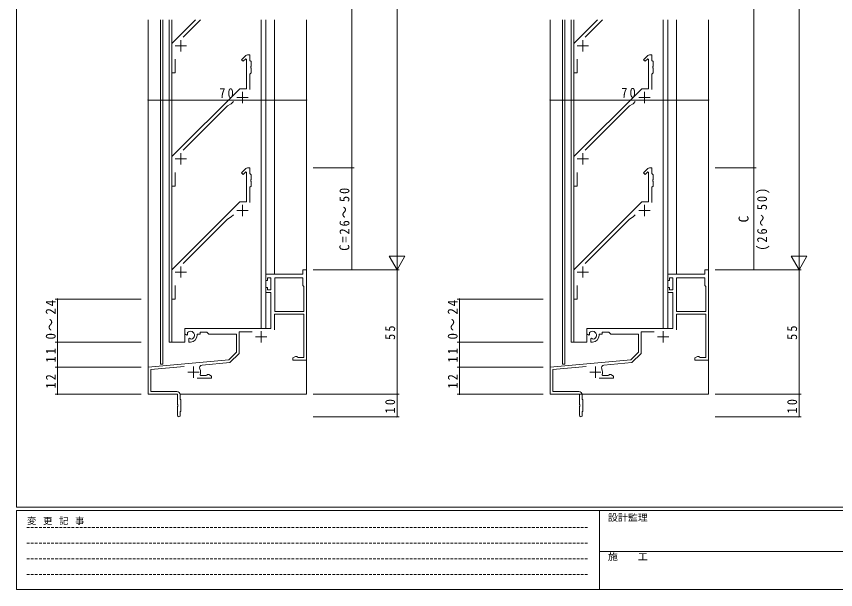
# Model space of a CAD drawing. Units: millimetres on the paper. Extents: x -420 to 373, y -297 to 267.
# Drawn here: x -417.7 to -55.7, y -297 to -43.6 of the extents above; entities that cross this region are included whole.
import ezdxf
from ezdxf.enums import TextEntityAlignment as Align

# ---------------------------------------------------------------- set-up
doc = ezdxf.new("R2010")
doc.units = ezdxf.units.MM
doc.linetypes.add('DASHED1', pattern=[1.8, 1.2, -0.6])
for name, color, linetype, lineweight in [('0-1_YKK_ZWAK', 7, 'Continuous', 9), ('0-3_YKK_11', 7, 'Continuous', 9), ('0-4_YKK_12', 2, 'Continuous', 9), ('0-5_YKK_D', 6, 'Continuous', 9)]:
    doc.layers.add(name, color=color, linetype=linetype, lineweight=lineweight)
doc.styles.add('ＭＳ ゴシック', font='')
doc.styles.get('ＭＳ ゴシック').set_extended_font_data('MS Gothic')

msp = doc.modelspace()

# ---------------------------------------------------------------- linework, layer by layer
at = {"layer": '0-1_YKK_ZWAK'}
for p, q in [((-417.7, -260.6), (-417.7, 264.4)), ((352.3, -260.6), (-417.7, -260.6)), ((-417.7, -297), (-417.7, -262)), ((314.5, -262), (-417.7, -262)), ((-160.1, -262), (-160.1, -297)), ((-160.1, -280.199), (-31.3, -280.199)), ((-417.7, -297), (314.5, -297))]:
    msp.add_line(p, q, dxfattribs=at)
at = {"layer": '0-1_YKK_ZWAK', "linetype": 'DASHED1'}
for p, q in [((-413.101, -269.512), (-164.909, -269.512)), ((-413.101, -276.441), (-164.909, -276.441)), ((-413.101, -283.37), (-164.909, -283.37)), ((-413.101, -290.298), (-164.909, -290.298))]:
    msp.add_line(p, q, dxfattribs=at)
at = {"layer": '0-3_YKK_11'}
for p, q in [((-338.511, -45.1), (-349.011, -55.6)), ((-344.07, -52.78), (-336.39, -45.1)), ((-160.903, -45.1), (-171.403, -55.6)), ((-166.462, -52.78), (-158.781, -45.1)), ((-345.011, -54.1), (-345.011, -59.1)), ((-167.403, -54.1), (-167.403, -59.1)), ((-349.011, -55.6), (-349.011, -68.6)), ((-347.511, -56.6), (-342.511, -56.6)), ((-171.403, -55.6), (-171.403, -68.6)), ((-169.903, -56.6), (-164.903, -56.6)), ((-318.165, -62.754), (-316.304, -60.893)), ((-315.597, -60.6), (-314.511, -60.6)), ((-314.511, -60.6), (-314.511, -63.1)), ((-140.556, -62.754), (-138.696, -60.893)), ((-137.988, -60.6), (-136.903, -60.6)), ((-136.903, -60.6), (-136.903, -63.1)), ((-347.511, -68.6), (-347.511, -62.546)), ((-317.458, -63.461), (-318.165, -62.754)), ((-316.382, -62.385), (-317.458, -63.461)), ((-316.011, -62.538), (-316.382, -62.385)), ((-316.011, -75.6), (-316.011, -62.538)), ((-314.511, -63.1), (-314.011, -63.6)), ((-314.011, -63.6), (-314.011, -65.642)), ((-169.903, -68.6), (-169.903, -62.546)), ((-139.849, -63.461), (-140.556, -62.754)), ((-138.773, -62.385), (-139.849, -63.461)), ((-138.403, -62.538), (-138.773, -62.385)), ((-138.403, -75.6), (-138.403, -62.538)), ((-136.903, -63.1), (-136.403, -63.6)), ((-136.403, -63.6), (-136.403, -65.642)), ((-349.011, -68.6), (-347.511, -68.6)), ((-314.011, -68.6), (-314.511, -69.1)), ((-314.011, -65.642), (-314.131, -65.825)), ((-314.131, -65.825), (-314.131, -66.375)), ((-314.131, -66.375), (-314.011, -66.558)), ((-314.011, -66.558), (-314.011, -68.6)), ((-171.403, -68.6), (-169.903, -68.6)), ((-136.403, -68.6), (-136.903, -69.1)), ((-136.403, -65.642), (-136.523, -65.825)), ((-136.523, -65.825), (-136.523, -66.375)), ((-136.523, -66.375), (-136.403, -66.558)), ((-136.403, -66.558), (-136.403, -68.6)), ((-314.511, -69.1), (-314.511, -75.893)), ((-136.903, -69.1), (-136.903, -75.893)), ((-349.011, -105.6), (-319.011, -75.6)), ((-319.011, -75.6), (-316.011, -75.6)), ((-171.403, -105.6), (-141.403, -75.6)), ((-141.403, -75.6), (-138.403, -75.6)), ((-320.311, -79.4), (-315.311, -79.4)), ((-317.811, -76.9), (-317.811, -81.9)), ((-142.703, -79.4), (-137.703, -79.4)), ((-140.203, -76.9), (-140.203, -81.9)), ((-324.484, -83.194), (-344.07, -102.78)), ((-322.811, -82.228), (-324.484, -83.194)), ((-321.843, -81.26), (-322.811, -82.228)), ((-146.876, -83.194), (-166.462, -102.78)), ((-145.203, -82.228), (-146.876, -83.194)), ((-144.234, -81.26), (-145.203, -82.228)), ((-345.011, -104.1), (-345.011, -109.1)), ((-167.403, -104.1), (-167.403, -109.1)), ((-349.011, -118.6), (-349.011, -105.6)), ((-347.511, -106.6), (-342.511, -106.6)), ((-171.403, -118.6), (-171.403, -105.6)), ((-169.903, -106.6), (-164.903, -106.6)), ((-318.165, -112.754), (-316.304, -110.893)), ((-315.597, -110.6), (-314.511, -110.6)), ((-314.511, -110.6), (-314.511, -113.1)), ((-140.556, -112.754), (-138.696, -110.893)), ((-137.988, -110.6), (-136.903, -110.6)), ((-136.903, -110.6), (-136.903, -113.1)), ((-347.511, -112.546), (-347.511, -118.6)), ((-317.458, -113.461), (-318.165, -112.754)), ((-316.382, -112.385), (-317.458, -113.461)), ((-316.011, -112.538), (-316.382, -112.385)), ((-316.011, -125.6), (-316.011, -112.538)), ((-314.511, -113.1), (-314.011, -113.6)), ((-314.011, -115.642), (-314.131, -115.825)), ((-314.131, -115.825), (-314.131, -116.375)), ((-314.011, -113.6), (-314.011, -115.642)), ((-169.903, -112.546), (-169.903, -118.6)), ((-139.849, -113.461), (-140.556, -112.754)), ((-138.773, -112.385), (-139.849, -113.461)), ((-138.403, -112.538), (-138.773, -112.385)), ((-138.403, -125.6), (-138.403, -112.538)), ((-136.903, -113.1), (-136.403, -113.6)), ((-136.403, -115.642), (-136.523, -115.825)), ((-136.523, -115.825), (-136.523, -116.375)), ((-136.403, -113.6), (-136.403, -115.642)), ((-347.511, -118.6), (-349.011, -118.6)), ((-314.011, -118.6), (-314.511, -119.1)), ((-314.511, -119.1), (-314.511, -125.893)), ((-314.131, -116.375), (-314.011, -116.558)), ((-314.011, -116.558), (-314.011, -118.6)), ((-169.903, -118.6), (-171.403, -118.6)), ((-136.403, -118.6), (-136.903, -119.1)), ((-136.903, -119.1), (-136.903, -125.893)), ((-136.523, -116.375), (-136.403, -116.558)), ((-136.403, -116.558), (-136.403, -118.6)), ((-349.011, -155.6), (-319.011, -125.6)), ((-319.011, -125.6), (-316.011, -125.6)), ((-171.403, -155.6), (-141.403, -125.6)), ((-141.403, -125.6), (-138.403, -125.6)), ((-320.311, -129.4), (-315.311, -129.4)), ((-317.811, -126.9), (-317.811, -131.9)), ((-142.703, -129.4), (-137.703, -129.4)), ((-140.203, -126.9), (-140.203, -131.9)), ((-324.484, -133.194), (-344.07, -152.78)), ((-322.811, -132.228), (-324.484, -133.194)), ((-321.843, -131.26), (-322.811, -132.228)), ((-146.876, -133.194), (-166.462, -152.78)), ((-145.203, -132.228), (-146.876, -133.194)), ((-144.234, -131.26), (-145.203, -132.228)), ((-349.011, -168.6), (-349.011, -155.6)), ((-345.011, -154.1), (-345.011, -159.1)), ((-291.141, -155.6), (-291.141, -157.6)), ((-289.511, -155.6), (-291.141, -155.6)), ((-289.511, -195.6), (-289.511, -155.6)), ((-171.403, -168.6), (-171.403, -155.6)), ((-167.403, -154.1), (-167.403, -159.1)), ((-113.533, -155.6), (-113.533, -157.6)), ((-111.903, -155.6), (-113.533, -155.6)), ((-111.903, -195.6), (-111.903, -155.6)), ((-347.511, -156.6), (-342.511, -156.6)), ((-307.511, -157.6), (-307.511, -160.4)), ((-291.141, -157.6), (-307.511, -157.6)), ((-306.711, -159.23), (-305.211, -159.23)), ((-306.711, -160.4), (-306.711, -159.23)), ((-305.211, -159.23), (-305.211, -164.5)), ((-303.581, -174.1), (-303.581, -159.23)), ((-303.581, -159.23), (-291.141, -159.23)), ((-303.581, -174.1), (-303.581, -159.23)), ((-291.141, -159.23), (-291.141, -162.6)), ((-169.903, -156.6), (-164.903, -156.6)), ((-129.903, -157.6), (-129.903, -160.4)), ((-113.533, -157.6), (-129.903, -157.6)), ((-129.103, -159.23), (-127.603, -159.23)), ((-129.103, -160.4), (-129.103, -159.23)), ((-127.603, -159.23), (-127.603, -164.5)), ((-125.973, -174.1), (-125.973, -159.23)), ((-125.973, -159.23), (-113.533, -159.23)), ((-125.973, -174.1), (-125.973, -159.23)), ((-113.533, -159.23), (-113.533, -162.6)), ((-347.511, -162.546), (-347.511, -168.6)), ((-307.511, -160.4), (-306.711, -160.4)), ((-291.141, -162.6), (-290.711, -163.03)), ((-169.903, -162.546), (-169.903, -168.6)), ((-129.903, -160.4), (-129.103, -160.4)), ((-113.533, -162.6), (-113.103, -163.03)), ((-307.511, -163.4), (-307.511, -165.7)), ((-306.711, -163.4), (-307.511, -163.4)), ((-307.511, -165.7), (-305.211, -165.7)), ((-306.711, -164.5), (-306.711, -163.4)), ((-305.211, -164.5), (-306.711, -164.5)), ((-305.211, -165.7), (-305.211, -181.6)), ((-290.711, -163.03), (-290.711, -174.1)), ((-129.903, -163.4), (-129.903, -165.7)), ((-129.103, -163.4), (-129.903, -163.4)), ((-129.903, -165.7), (-127.603, -165.7)), ((-129.103, -164.5), (-129.103, -163.4)), ((-127.603, -164.5), (-129.103, -164.5)), ((-127.603, -165.7), (-127.603, -181.6)), ((-113.103, -163.03), (-113.103, -174.1)), ((-347.511, -168.6), (-349.011, -168.6)), ((-169.903, -168.6), (-171.403, -168.6)), ((-303.711, -175.3), (-290.711, -175.3)), ((-303.711, -182.1), (-303.711, -175.3)), ((-290.711, -174.1), (-303.581, -174.1)), ((-290.711, -175.3), (-290.711, -194.4)), ((-126.103, -175.3), (-113.103, -175.3)), ((-126.103, -182.1), (-126.103, -175.3)), ((-113.103, -174.1), (-125.973, -174.1)), ((-113.103, -175.3), (-113.103, -194.4)), ((-343.311, -181.6), (-343.311, -183.965)), ((-305.211, -181.6), (-343.311, -181.6)), ((-343.311, -183.965), (-342.411, -184.485)), ((-342.411, -184.485), (-342.061, -184.282)), ((-342.038, -183.778), (-342.076, -183.319)), ((-342.061, -184.282), (-342.038, -183.778)), ((-337.811, -184.1), (-336.511, -184.1)), ((-337.811, -184.6), (-337.811, -184.1)), ((-336.511, -183.23), (-333.581, -183.23)), ((-336.511, -184.1), (-336.511, -183.23)), ((-333.581, -183.23), (-332.711, -184.1)), ((-332.711, -184.1), (-320.511, -184.1)), ((-320.511, -184.1), (-320.511, -192.1)), ((-319.311, -183.1), (-313.536, -183.1)), ((-319.311, -192.597), (-319.311, -183.1)), ((-309.511, -182.8), (-309.511, -187.8)), ((-165.703, -181.6), (-165.703, -183.965)), ((-127.603, -181.6), (-165.703, -181.6)), ((-165.703, -183.965), (-164.803, -184.485)), ((-164.803, -184.485), (-164.453, -184.282)), ((-164.43, -183.778), (-164.467, -183.319)), ((-164.453, -184.282), (-164.43, -183.778)), ((-160.203, -184.1), (-158.903, -184.1)), ((-160.203, -184.6), (-160.203, -184.1)), ((-158.903, -183.23), (-155.973, -183.23)), ((-158.903, -184.1), (-158.903, -183.23)), ((-155.973, -183.23), (-155.103, -184.1)), ((-155.103, -184.1), (-142.903, -184.1)), ((-142.903, -184.1), (-142.903, -192.1)), ((-141.703, -183.1), (-135.928, -183.1)), ((-141.703, -192.597), (-141.703, -183.1)), ((-131.903, -182.8), (-131.903, -187.8)), ((-341.161, -185.841), (-341.511, -186.043)), ((-341.511, -186.043), (-341.511, -187.6)), ((-341.511, -187.6), (-340.811, -187.6)), ((-340.713, -186.074), (-341.161, -185.841)), ((-340.334, -186.336), (-340.713, -186.074)), ((-312.011, -185.3), (-307.011, -185.3)), ((-163.553, -185.841), (-163.903, -186.043)), ((-163.903, -186.043), (-163.903, -187.6)), ((-163.903, -187.6), (-163.203, -187.6)), ((-163.104, -186.074), (-163.553, -185.841)), ((-162.726, -186.336), (-163.104, -186.074)), ((-134.403, -185.3), (-129.403, -185.3)), ((-320.511, -192.1), (-323.895, -195.484)), ((-323.356, -196.641), (-319.311, -192.597)), ((-294.42, -193.97), (-295.511, -194.6)), ((-295.511, -194.6), (-295.511, -195.6)), ((-293.811, -193.97), (-294.42, -193.97)), ((-293.524, -194.185), (-293.811, -193.97)), ((-293.236, -194.4), (-293.524, -194.185)), ((-290.711, -194.4), (-293.236, -194.4)), ((-142.903, -192.1), (-146.287, -195.484)), ((-145.747, -196.641), (-141.703, -192.597)), ((-116.811, -193.97), (-117.903, -194.6)), ((-117.903, -194.6), (-117.903, -195.6)), ((-116.203, -193.97), (-116.811, -193.97)), ((-115.915, -194.185), (-116.203, -193.97)), ((-115.627, -194.4), (-115.915, -194.185)), ((-113.103, -194.4), (-115.627, -194.4)), ((-323.895, -195.484), (-359.511, -198.6)), ((-359.511, -198.6), (-359.511, -210.6)), ((-358.311, -199.7), (-343.522, -198.406)), ((-339.511, -198.4), (-339.511, -203.4)), ((-335.689, -197.72), (-323.356, -196.641)), ((-295.511, -195.6), (-289.511, -195.6)), ((-146.287, -195.484), (-181.903, -198.6)), ((-181.903, -198.6), (-181.903, -210.6)), ((-180.703, -199.7), (-165.914, -198.406)), ((-161.903, -198.4), (-161.903, -203.4)), ((-158.08, -197.72), (-145.747, -196.641)), ((-117.903, -195.6), (-111.903, -195.6)), ((-358.311, -209.4), (-358.311, -199.7)), ((-342.011, -200.9), (-337.011, -200.9)), ((-336.224, -202.4), (-336.505, -201.997)), ((-333.787, -202.4), (-336.224, -202.4)), ((-333.499, -202.185), (-333.787, -202.4)), ((-333.211, -201.97), (-333.499, -202.185)), ((-332.603, -201.97), (-333.211, -201.97)), ((-331.511, -202.6), (-332.603, -201.97)), ((-331.511, -203.6), (-331.511, -202.6)), ((-180.703, -209.4), (-180.703, -199.7)), ((-164.403, -200.9), (-159.403, -200.9)), ((-158.615, -202.4), (-158.897, -201.997)), ((-156.178, -202.4), (-158.615, -202.4)), ((-155.89, -202.185), (-156.178, -202.4)), ((-155.603, -201.97), (-155.89, -202.185)), ((-154.994, -201.97), (-155.603, -201.97)), ((-153.903, -202.6), (-154.994, -201.97)), ((-153.903, -203.6), (-153.903, -202.6)), ((-337.861, -203.6), (-331.511, -203.6)), ((-160.253, -203.6), (-153.903, -203.6)), ((-346.811, -209.4), (-358.311, -209.4)), ((-169.203, -209.4), (-180.703, -209.4)), ((-359.511, -210.6), (-346.511, -210.6)), ((-346.511, -210.6), (-346.511, -215.142)), ((-345.311, -212.8), (-345.311, -210.9)), ((-345.011, -213.1), (-345.311, -212.8)), ((-345.011, -218.1), (-345.011, -213.1)), ((-181.903, -210.6), (-168.903, -210.6)), ((-168.903, -210.6), (-168.903, -215.142)), ((-167.703, -212.8), (-167.703, -210.9)), ((-167.403, -213.1), (-167.703, -212.8)), ((-167.403, -218.1), (-167.403, -213.1)), ((-346.511, -215.142), (-346.391, -215.325)), ((-346.391, -215.875), (-346.511, -216.058)), ((-346.511, -216.058), (-346.511, -220)), ((-346.391, -215.325), (-346.391, -215.875)), ((-168.903, -215.142), (-168.783, -215.325)), ((-168.783, -215.875), (-168.903, -216.058)), ((-168.903, -216.058), (-168.903, -220)), ((-168.783, -215.325), (-168.783, -215.875)), ((-345.311, -218.4), (-345.011, -218.1)), ((-345.311, -220), (-345.311, -218.4)), ((-167.703, -218.4), (-167.403, -218.1)), ((-167.703, -220), (-167.703, -218.4))]:
    msp.add_line(p, q, dxfattribs=at)
for centre, radius, start, end in [((-315.597, -61.6), 1, 89.99997, 134.99997), ((-137.988, -61.6), 1, 89.99997, 134.99997), ((-315.597, -111.6), 1, 89.99997, 134.99997), ((-137.988, -111.6), 1, 89.99997, 134.99997), ((-340.811, -184.6), 1.8, 285.36687, 134.63312), ((-163.203, -184.6), 1.8, 285.36687, 134.63312), ((-340.811, -184.6), 3, 270, 359.99998), ((-163.203, -184.6), 3, 270, 359.99998), ((-335.584, -198.916), 1.2, 94.99998, 206.80479), ((-157.975, -198.916), 1.2, 94.99998, 206.80479), ((-339.511, -200.9), 3.2, 339.94896, 26.80481), ((-161.903, -200.9), 3.2, 339.94896, 26.80481), ((-346.811, -210.9), 1.5, 0, 89.99998), ((-169.203, -210.9), 1.5, 0, 89.99998), ((-345.911, -220), 0.6, 179.99998, 0), ((-168.303, -220), 0.6, 179.99998, 0)]:
    msp.add_arc(centre, radius, start, end, dxfattribs=at)
at = {"layer": '0-4_YKK_12'}
for p, q in [((-359.511, -45.1), (-359.511, -210.6)), ((-354.011, -45.1), (-354.011, -197.4)), ((-353.011, -45.1), (-353.011, -197.4)), ((-350.211, -187.6), (-350.211, -45.1)), ((-349.011, -187.6), (-349.011, -45.1)), ((-309.511, -181.6), (-309.511, -45.1)), ((-307.511, -181.6), (-307.511, -45.1)), ((-307.511, -157.6), (-307.511, -45.1)), ((-303.611, -45.1), (-303.611, -157.6)), ((-289.511, -45.1), (-289.511, -210.6)), ((-181.903, -45.1), (-181.903, -210.6)), ((-176.403, -45.1), (-176.403, -197.4)), ((-175.403, -45.1), (-175.403, -197.4)), ((-172.603, -187.6), (-172.603, -45.1)), ((-171.403, -187.6), (-171.403, -45.1)), ((-131.903, -181.6), (-131.903, -45.1)), ((-129.903, -181.6), (-129.903, -45.1)), ((-129.903, -157.6), (-129.903, -45.1)), ((-126.003, -45.1), (-126.003, -157.6)), ((-111.903, -45.1), (-111.903, -210.6)), ((-303.611, -157.6), (-307.511, -157.6)), ((-126.003, -157.6), (-129.903, -157.6)), ((-343.311, -181.6), (-343.311, -187.6)), ((-307.511, -181.6), (-343.311, -181.6)), ((-165.703, -181.6), (-165.703, -187.6)), ((-129.903, -181.6), (-165.703, -181.6)), ((-343.311, -187.6), (-350.211, -187.6)), ((-165.703, -187.6), (-172.603, -187.6)), ((-353.011, -197.4), (-354.011, -197.4)), ((-175.403, -197.4), (-176.403, -197.4)), ((-359.511, -210.6), (-359.211, -210.6)), ((-345.342, -210.6), (-289.511, -210.6)), ((-344.861, -210.6), (-289.511, -210.6)), ((-181.903, -210.6), (-181.603, -210.6)), ((-181.903, -210.6), (-130.748, -210.6)), ((-167.733, -210.6), (-111.903, -210.6))]:
    msp.add_line(p, q, dxfattribs=at)
at = {"layer": '0-5_YKK_D'}
for p, q in [((-249.511, -148.6), (-249.511, 137.4)), ((-71.903, -148.6), (-71.903, 137.4)), ((-91.903, -110.6), (-91.903, 102.4)), ((-269.511, -110.6), (-269.511, 77.4)), ((-359.511, -107.6), (-359.511, -79.6)), ((-289.511, -107.6), (-289.511, -79.6)), ((-181.903, -107.6), (-181.903, -79.6)), ((-111.903, -107.6), (-111.903, -79.6)), ((-359.511, -80.6), (-289.511, -80.6)), ((-181.903, -80.6), (-111.903, -80.6)), ((-286.511, -110.6), (-268.511, -110.6)), ((-286.511, -110.6), (-268.511, -110.6)), ((-269.511, -155.6), (-269.511, -110.6)), ((-108.903, -110.6), (-90.903, -110.6)), ((-108.903, -110.6), (-90.903, -110.6)), ((-91.903, -155.6), (-91.903, -110.6)), ((-249.511, -155.6), (-249.511, -143.476)), ((-71.903, -155.6), (-71.903, -143.476)), ((-246.011, -149.538), (-253.011, -149.538)), ((-249.511, -155.6), (-253.011, -149.538)), ((-249.511, -155.6), (-246.011, -149.538)), ((-68.403, -149.538), (-75.403, -149.538)), ((-71.903, -155.6), (-75.403, -149.538)), ((-71.903, -155.6), (-68.403, -149.538)), ((-286.511, -155.6), (-268.511, -155.6)), ((-286.511, -155.6), (-248.511, -155.6)), ((-286.511, -155.6), (-248.511, -155.6)), ((-249.511, -210.6), (-249.511, -155.6)), ((-108.903, -155.6), (-90.903, -155.6)), ((-108.903, -155.6), (-70.903, -155.6)), ((-108.903, -155.6), (-70.903, -155.6)), ((-71.903, -210.6), (-71.903, -155.6)), ((-362.511, -168.6), (-400.511, -168.6)), ((-399.511, -168.6), (-399.511, -187.6)), ((-184.903, -168.6), (-222.903, -168.6)), ((-221.903, -168.6), (-221.903, -187.6)), ((-362.511, -187.6), (-400.511, -187.6)), ((-362.511, -187.6), (-400.511, -187.6)), ((-399.511, -198.6), (-399.511, -187.6)), ((-184.903, -187.6), (-222.903, -187.6)), ((-184.903, -187.6), (-222.903, -187.6)), ((-221.903, -198.6), (-221.903, -187.6)), ((-362.511, -198.6), (-400.511, -198.6)), ((-362.511, -198.6), (-400.511, -198.6)), ((-399.511, -210.6), (-399.511, -198.6)), ((-184.903, -198.6), (-222.903, -198.6)), ((-184.903, -198.6), (-222.903, -198.6)), ((-221.903, -210.6), (-221.903, -198.6)), ((-362.511, -210.6), (-400.511, -210.6)), ((-286.511, -210.6), (-248.511, -210.6)), ((-286.511, -210.6), (-248.511, -210.6)), ((-249.511, -220.6), (-249.511, -210.6)), ((-184.903, -210.6), (-222.903, -210.6)), ((-108.903, -210.6), (-70.903, -210.6)), ((-108.903, -210.6), (-70.903, -210.6)), ((-71.903, -220.6), (-71.903, -210.6)), ((-286.511, -220.6), (-248.511, -220.6)), ((-108.903, -220.6), (-70.903, -220.6))]:
    msp.add_line(p, q, dxfattribs=at)
for centre, start, end in [((-359.511, -80.6), 0, 180), ((-359.511, -80.6), 180, 0), ((-289.511, -80.6), 0, 180), ((-289.511, -80.6), 180, 0), ((-181.903, -80.6), 0, 180), ((-181.903, -80.6), 180, 0), ((-111.903, -80.6), 0, 180), ((-111.903, -80.6), 180, 0), ((-269.511, -110.6), 90, 270), ((-269.511, -110.6), 90, 270), ((-269.511, -110.6), 270, 90), ((-269.511, -110.6), 270, 90), ((-91.903, -110.6), 90, 270), ((-91.903, -110.6), 90, 270), ((-91.903, -110.6), 270, 90), ((-91.903, -110.6), 270, 90), ((-269.511, -155.6), 90, 270), ((-269.511, -155.6), 270, 90), ((-91.903, -155.6), 90, 270), ((-91.903, -155.6), 270, 90), ((-399.511, -168.6), 90, 270), ((-399.511, -168.6), 270, 90), ((-221.903, -168.6), 90, 270), ((-221.903, -168.6), 270, 90), ((-399.511, -187.6), 90, 270), ((-399.511, -187.6), 90, 270), ((-399.511, -187.6), 270, 90), ((-399.511, -187.6), 270, 90), ((-221.903, -187.6), 90, 270), ((-221.903, -187.6), 90, 270), ((-221.903, -187.6), 270, 90), ((-221.903, -187.6), 270, 90), ((-399.511, -198.6), 90, 270), ((-399.511, -198.6), 90, 270), ((-399.511, -198.6), 270, 90), ((-399.511, -198.6), 270, 90), ((-221.903, -198.6), 90, 270), ((-221.903, -198.6), 90, 270), ((-221.903, -198.6), 270, 90), ((-221.903, -198.6), 270, 90), ((-399.511, -210.6), 90, 270), ((-399.511, -210.6), 270, 90), ((-249.511, -210.6), 90, 270), ((-249.511, -210.6), 90, 270), ((-249.511, -210.6), 270, 90), ((-249.511, -210.6), 270, 90), ((-221.903, -210.6), 90, 270), ((-221.903, -210.6), 270, 90), ((-71.903, -210.6), 90, 270), ((-71.903, -210.6), 90, 270), ((-71.903, -210.6), 270, 90), ((-71.903, -210.6), 270, 90), ((-249.511, -220.6), 90, 270), ((-249.511, -220.6), 270, 90), ((-71.903, -220.6), 90, 270), ((-71.903, -220.6), 270, 90)]:
    msp.add_arc(centre, 0.106, start, end, dxfattribs=at)

# ---------------------------------------------------------------- texts
at = {"layer": '0-1_YKK_ZWAK', "style": 'ＭＳ ゴシック', "width": 1.1}
for s, p in [('設計監理', (-156.331, -267.533)), ('施\u3000\u3000工', (-156.331, -284.854))]:
    msp.add_text(s, height=2.933, dxfattribs=at).set_placement(p, align=Align.BOTTOM_LEFT)
at = {"layer": '0-1_YKK_ZWAK', "insert": (-412.986, -268.447), "char_height": 2.933, "attachment_point": 7, "style": 'ＭＳ ゴシック'}
msp.add_mtext('\\T1.16;変\\~更\\~記\\~事', dxfattribs=at)
at = {"layer": '0-5_YKK_D', "color": 3, "style": 'ＭＳ ゴシック'}
msp.add_text('C', height=4.399, rotation=90, dxfattribs=at).set_placement((-92.903, -134.7), align=Align.BOTTOM_LEFT)
at = {"layer": '0-5_YKK_D', "color": 3, "char_height": 4.399, "attachment_point": 7, "style": 'ＭＳ ゴシック'}
for insert in [(-328.031, -79.8), (-150.423, -79.6)]:
    msp.add_mtext('\\T1.36;\\W0.9;70', dxfattribs=dict(at, insert=insert))
at = {"layer": '0-5_YKK_D', "color": 3, "char_height": 4.399, "attachment_point": 7, "rotation": 90, "style": 'ＭＳ ゴシック'}
for s, insert in [('\\T1.33;\\W0.9;C=26～50', (-270.511, -147.18)), ('\\T1.33;\\W0.9;(26～50)', (-84.903, -147.18)), ('\\T1.29;\\W0.95;0～24', (-400.311, -186.42)), ('\\T1.29;\\W0.95;0～24', (-222.703, -186.42)), ('\\T1.36;\\W0.9;55', (-250.311, -186.62)), ('\\T1.36;\\W0.9;55', (-72.703, -186.62)), ('\\T1.36;\\W0.9;11', (-400.311, -196.62)), ('\\T1.36;\\W0.9;11', (-222.703, -196.62)), ('\\T1.36;\\W0.9;12', (-400.311, -208.12)), ('\\T1.36;\\W0.9;12', (-222.703, -208.12)), ('\\T1.36;\\W0.9;10', (-250.311, -219.12)), ('\\T1.36;\\W0.9;10', (-72.703, -219.12))]:
    msp.add_mtext(s, dxfattribs=dict(at, insert=insert))

doc.saveas('drawing.dxf')
